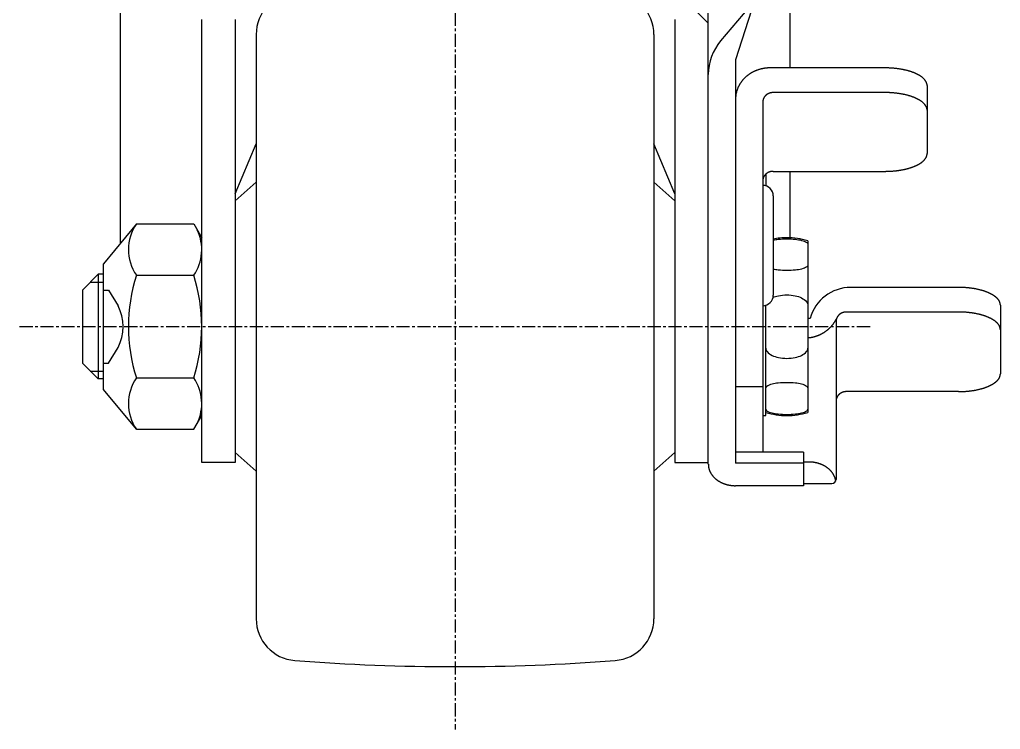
# Model space of a CAD drawing. Extents: x -2887 to -2607, y -818 to -346.
# Drawn here: x -2883.2 to -2789.5, y -639.9 to -572 of the extents above; entities that cross this region are included whole.
import ezdxf

# ---------------------------------------------------------------- set-up
doc = ezdxf.new("R2010")
doc.units = 0
doc.linetypes.add('CENTER', pattern=[2, 1.25, -0.25, 0.25, -0.25])
doc.layers.get('0').update_dxf_attribs({"linetype": 'CONTINUOUS'})
doc.layers.add('CENTER', color=1, linetype='CENTER')

msp = doc.modelspace()

# ---------------------------------------------------------------- linework, layer by layer
at = {"color": 7, "linetype": 'CONTINUOUS'}
for p, q in [((-2873.574, -559.505), (-2873.574, -593.433)), ((-2809.574, -559.505), (-2809.574, -576.634)), ((-2817.374, -572.362), (-2821.271, -568.465)), ((-2817.374, -614.523), (-2817.374, -569.452)), ((-2812.966, -570.211), (-2816.199, -574.05)), ((-2812.966, -570.211), (-2814.774, -575.852)), ((-2865.774, -614.365), (-2865.774, -572.016)), ((-2862.574, -572.016), (-2862.574, -614.365)), ((-2820.574, -572.016), (-2820.574, -614.365)), ((-2860.574, -573.44), (-2860.574, -629.29)), ((-2822.574, -573.44), (-2822.574, -629.29)), ((-2814.774, -575.852), (-2814.774, -614.41)), ((-2800.474, -576.634), (-2811.474, -576.634)), ((-2800.474, -578.991), (-2811.174, -578.991)), ((-2796.474, -578.325), (-2796.474, -584.829)), ((-2812.174, -579.897), (-2812.174, -613.365)), ((-2862.574, -588.673), (-2860.574, -583.885)), ((-2820.574, -588.673), (-2822.574, -583.885)), ((-2811.174, -586.52), (-2800.474, -586.52)), ((-2809.574, -586.52), (-2809.574, -592.871)), ((-2811.874, -586.78), (-2811.874, -587.911)), ((-2862.574, -589.332), (-2860.574, -587.554)), ((-2820.574, -589.332), (-2822.574, -587.554)), ((-2811.174, -588.865), (-2811.174, -598.365)), ((-2872.015, -591.55), (-2875.174, -595.365)), ((-2872.015, -591.55), (-2866.533, -591.55)), ((-2866.533, -591.55), (-2865.774, -592.865)), ((-2865.774, -609.865), (-2865.774, -592.865)), ((-2807.874, -593.165), (-2807.874, -609.565)), ((-2875.174, -607.365), (-2875.174, -595.365)), ((-2875.674, -596.365), (-2877.174, -597.865)), ((-2875.174, -596.365), (-2875.674, -596.365)), ((-2875.674, -596.365), (-2875.674, -606.365)), ((-2872.015, -596.457), (-2866.533, -596.457)), ((-2793.474, -597.613), (-2803.774, -597.613)), ((-2877.174, -597.865), (-2877.174, -604.865)), ((-2875.174, -597.865), (-2874.674, -597.865)), ((-2874.674, -597.865), (-2873.774, -599.365)), ((-2811.874, -607.365), (-2811.874, -599.319)), ((-2789.474, -599.303), (-2789.474, -605.886)), ((-2807.641, -600.59), (-2807.874, -600.59)), ((-2793.474, -599.969), (-2804.174, -599.969)), ((-2805.174, -600.875), (-2805.174, -615.965)), ((-2874.674, -604.865), (-2873.774, -603.365)), ((-2875.674, -606.365), (-2877.174, -604.865)), ((-2875.174, -604.865), (-2874.674, -604.865)), ((-2875.174, -606.365), (-2875.674, -606.365)), ((-2872.015, -606.272), (-2866.533, -606.272)), ((-2814.774, -607.075), (-2812.174, -607.075)), ((-2872.015, -611.18), (-2875.174, -607.365)), ((-2811.874, -609.865), (-2811.874, -607.365)), ((-2793.474, -607.576), (-2804.174, -607.576)), ((-2866.533, -611.18), (-2865.774, -609.865)), ((-2812.174, -609.865), (-2811.874, -609.865)), ((-2872.015, -611.18), (-2866.533, -611.18)), ((-2862.574, -613.398), (-2860.574, -615.176)), ((-2820.574, -613.398), (-2822.574, -615.176)), ((-2811.274, -613.365), (-2814.774, -613.365)), ((-2808.274, -613.365), (-2814.774, -613.365)), ((-2808.274, -613.365), (-2808.274, -616.57)), ((-2862.574, -614.365), (-2865.774, -614.365)), ((-2820.574, -614.365), (-2817.374, -614.365)), ((-2808.274, -614.41), (-2814.774, -614.41)), ((-2807.774, -614.306), (-2808.274, -614.306)), ((-2808.274, -616.57), (-2814.774, -616.57)), ((-2808.274, -616.365), (-2805.574, -616.365))]:
    msp.add_line(p, q, dxfattribs=at)
at = {"color": 3, "linetype": 'CONTINUOUS'}
for p, q in [((-2876.424, -597.115), (-2875.174, -597.115)), ((-2876.424, -605.615), (-2875.174, -605.615))]:
    msp.add_line(p, q, dxfattribs=at)
at = {"color": 7, "linetype": 'CONTINUOUS'}
for points in [[(-2811.174, -593.089, -0.028148), (-2810.698, -593.013, -0.025435), (-2809.874, -592.972, -0.025435), (-2809.051, -593.013, -0.034987), (-2808.46, -593.116, -0.0739), (-2807.955, -593.323, -0.264449), (-2807.874, -593.464)], [(-2807.874, -595.513, -0.264449), (-2807.955, -595.654, -0.0739), (-2808.46, -595.861, -0.034987), (-2809.051, -595.964, -0.025435), (-2809.874, -596.006, -0.025435), (-2810.698, -595.964, -0.028148), (-2811.174, -595.888, -0.028148)], [(-2811.197, -598.577, -0.054071), (-2810.684, -598.412, -0.050387), (-2809.874, -598.331, -0.050387), (-2809.065, -598.412, -0.064221), (-2808.46, -598.619, -0.103862), (-2807.996, -598.984, -0.176531), (-2807.874, -599.316)], [(-2811.874, -603.413, 0.176531), (-2811.753, -603.746, 0.103862), (-2811.288, -604.11, 0.064221), (-2810.684, -604.317, 0.050387), (-2809.874, -604.399, 0.050387), (-2809.065, -604.317, 0.064221), (-2808.46, -604.11, 0.103862), (-2807.996, -603.746, 0.176531), (-2807.874, -603.413, 0.176531)], [(-2807.874, -607.217, 0.264449), (-2807.955, -607.076, 0.0739), (-2808.46, -606.868, 0.034987), (-2809.051, -606.766, 0.025435), (-2809.874, -606.724, 0.025435), (-2810.698, -606.766, 0.034987), (-2811.288, -606.868, 0.0739), (-2811.794, -607.076, 0.264449), (-2811.874, -607.217, 0.264449)], [(-2811.874, -609.265, 0.264449), (-2811.794, -609.407, 0.0739), (-2811.288, -609.614, 0.034987), (-2810.698, -609.716, 0.025435), (-2809.874, -609.758, 0.025435), (-2809.051, -609.716, 0.034987), (-2808.46, -609.614, 0.0739), (-2807.955, -609.407, 0.264449), (-2807.874, -609.265, 0.264449)]]:
    msp.add_lwpolyline(points, format="xyb", dxfattribs=at)
for points in [[(-2811.47, -576.634, 0), (-2811.51, -576.635, 0), (-2811.56, -576.635, 0), (-2811.6, -576.636, 0), (-2811.64, -576.638, 0), (-2811.68, -576.64, 0), (-2811.72, -576.642, 0), (-2811.76, -576.645, 0), (-2811.8, -576.649, 0), (-2811.84, -576.653, 0), (-2811.88, -576.657, 0), (-2811.92, -576.662, 0), (-2811.96, -576.667, 0), (-2812, -576.672, 0), (-2812.04, -576.678, 0), (-2812.08, -576.685, 0), (-2812.12, -576.692, 0), (-2812.16, -576.699, 0), (-2812.2, -576.707, 0), (-2812.24, -576.715, 0), (-2812.28, -576.724, 0), (-2812.32, -576.733, 0), (-2812.35, -576.743, 0), (-2812.39, -576.753, 0), (-2812.43, -576.763, 0), (-2812.47, -576.774, 0), (-2812.51, -576.785, 0), (-2812.55, -576.797, 0), (-2812.59, -576.809, 0), (-2812.62, -576.822, 0), (-2812.66, -576.835, 0), (-2812.7, -576.848, 0), (-2812.74, -576.862, 0), (-2812.77, -576.876, 0), (-2812.81, -576.891, 0), (-2812.85, -576.906, 0), (-2812.89, -576.922, 0), (-2812.92, -576.937, 0), (-2812.96, -576.954, 0), (-2812.99, -576.97, 0), (-2813.03, -576.988, 0), (-2813.07, -577.005, 0), (-2813.1, -577.023, 0), (-2813.14, -577.041, 0), (-2813.17, -577.06, 0), (-2813.21, -577.079, 0), (-2813.24, -577.098, 0), (-2813.27, -577.118, 0), (-2813.31, -577.138, 0), (-2813.34, -577.159, 0), (-2813.37, -577.18, 0), (-2813.41, -577.201, 0), (-2813.44, -577.223, 0), (-2813.47, -577.245, 0), (-2813.5, -577.267, 0), (-2813.54, -577.29, 0), (-2813.57, -577.313, 0), (-2813.6, -577.337, 0), (-2813.63, -577.361, 0), (-2813.66, -577.385, 0), (-2813.69, -577.409, 0), (-2813.72, -577.434, 0), (-2813.75, -577.459, 0), (-2813.78, -577.485, 0), (-2813.81, -577.51, 0), (-2813.84, -577.536, 0), (-2813.86, -577.563, 0), (-2813.89, -577.59, 0), (-2813.92, -577.617, 0), (-2813.95, -577.644, 0), (-2813.97, -577.672, 0), (-2814, -577.7, 0), (-2814.03, -577.728, 0), (-2814.05, -577.756, 0), (-2814.08, -577.785, 0), (-2814.1, -577.814, 0), (-2814.12, -577.844, 0), (-2814.15, -577.873, 0), (-2814.17, -577.903, 0), (-2814.2, -577.933, 0), (-2814.22, -577.964, 0), (-2814.24, -577.994, 0), (-2814.26, -578.025, 0), (-2814.28, -578.056, 0), (-2814.3, -578.088, 0), (-2814.33, -578.119, 0), (-2814.35, -578.151, 0), (-2814.37, -578.183, 0), (-2814.38, -578.215, 0), (-2814.4, -578.248, 0), (-2814.42, -578.28, 0), (-2814.44, -578.313, 0), (-2814.46, -578.346, 0), (-2814.47, -578.38, 0), (-2814.49, -578.413, 0), (-2814.51, -578.447, 0), (-2814.52, -578.481, 0), (-2814.54, -578.515, 0), (-2814.55, -578.549, 0), (-2814.57, -578.583, 0), (-2814.58, -578.618, 0), (-2814.59, -578.652, 0), (-2814.61, -578.687, 0), (-2814.62, -578.722, 0), (-2814.63, -578.757, 0), (-2814.64, -578.792, 0), (-2814.65, -578.828, 0), (-2814.67, -578.863, 0), (-2814.68, -578.898, 0), (-2814.68, -578.934, 0), (-2814.69, -578.97, 0), (-2814.7, -579.006, 0), (-2814.71, -579.042, 0), (-2814.72, -579.078, 0), (-2814.73, -579.114, 0), (-2814.73, -579.15, 0), (-2814.74, -579.186, 0), (-2814.74, -579.223, 0), (-2814.75, -579.259, 0), (-2814.75, -579.296, 0), (-2814.76, -579.332, 0), (-2814.76, -579.369, 0), (-2814.77, -579.405, 0), (-2814.77, -579.442, 0), (-2814.77, -579.478, 0), (-2814.77, -579.515, 0), (-2814.77, -579.552, 0), (-2814.77, -579.589, 0), (-2814.77, -579.625, 0)], [(-2796.47, -578.325, 0), (-2796.47, -578.304, 0), (-2796.48, -578.283, 0), (-2796.48, -578.263, 0), (-2796.48, -578.242, 0), (-2796.48, -578.221, 0), (-2796.49, -578.201, 0), (-2796.49, -578.18, 0), (-2796.49, -578.159, 0), (-2796.5, -578.139, 0), (-2796.5, -578.118, 0), (-2796.51, -578.097, 0), (-2796.52, -578.077, 0), (-2796.53, -578.056, 0), (-2796.53, -578.036, 0), (-2796.54, -578.015, 0), (-2796.55, -577.995, 0), (-2796.56, -577.975, 0), (-2796.57, -577.954, 0), (-2796.58, -577.934, 0), (-2796.59, -577.914, 0), (-2796.61, -577.894, 0), (-2796.62, -577.874, 0), (-2796.63, -577.854, 0), (-2796.65, -577.834, 0), (-2796.66, -577.814, 0), (-2796.68, -577.795, 0), (-2796.69, -577.775, 0), (-2796.71, -577.755, 0), (-2796.72, -577.736, 0), (-2796.74, -577.716, 0), (-2796.76, -577.697, 0), (-2796.78, -577.678, 0), (-2796.8, -577.659, 0), (-2796.82, -577.64, 0), (-2796.84, -577.621, 0), (-2796.86, -577.602, 0), (-2796.88, -577.583, 0), (-2796.9, -577.565, 0), (-2796.92, -577.546, 0), (-2796.95, -577.528, 0), (-2796.97, -577.51, 0), (-2796.99, -577.492, 0), (-2797.02, -577.474, 0), (-2797.04, -577.456, 0), (-2797.07, -577.438, 0), (-2797.09, -577.42, 0), (-2797.12, -577.403, 0), (-2797.15, -577.386, 0), (-2797.18, -577.369, 0), (-2797.2, -577.351, 0), (-2797.23, -577.335, 0), (-2797.26, -577.318, 0), (-2797.29, -577.301, 0), (-2797.32, -577.285, 0), (-2797.35, -577.269, 0), (-2797.38, -577.252, 0), (-2797.41, -577.236, 0), (-2797.45, -577.221, 0), (-2797.48, -577.205, 0), (-2797.51, -577.19, 0), (-2797.54, -577.174, 0), (-2797.58, -577.159, 0), (-2797.61, -577.144, 0), (-2797.65, -577.13, 0), (-2797.68, -577.115, 0), (-2797.72, -577.101, 0), (-2797.75, -577.086, 0), (-2797.79, -577.072, 0), (-2797.82, -577.058, 0), (-2797.86, -577.045, 0), (-2797.9, -577.031, 0), (-2797.94, -577.018, 0), (-2797.97, -577.005, 0), (-2798.01, -576.992, 0), (-2798.05, -576.98, 0), (-2798.09, -576.967, 0), (-2798.13, -576.955, 0), (-2798.17, -576.943, 0), (-2798.21, -576.931, 0), (-2798.25, -576.919, 0), (-2798.29, -576.908, 0), (-2798.33, -576.897, 0), (-2798.38, -576.886, 0), (-2798.42, -576.875, 0), (-2798.46, -576.864, 0), (-2798.5, -576.854, 0), (-2798.55, -576.844, 0), (-2798.59, -576.834, 0), (-2798.63, -576.824, 0), (-2798.68, -576.815, 0), (-2798.72, -576.806, 0), (-2798.76, -576.797, 0), (-2798.81, -576.788, 0), (-2798.85, -576.779, 0), (-2798.9, -576.771, 0), (-2798.94, -576.763, 0), (-2798.99, -576.755, 0), (-2799.03, -576.748, 0), (-2799.08, -576.74, 0), (-2799.13, -576.733, 0), (-2799.17, -576.726, 0), (-2799.22, -576.72, 0), (-2799.27, -576.713, 0), (-2799.31, -576.707, 0), (-2799.36, -576.701, 0), (-2799.41, -576.696, 0), (-2799.45, -576.69, 0), (-2799.5, -576.685, 0), (-2799.55, -576.68, 0), (-2799.6, -576.675, 0), (-2799.65, -576.671, 0), (-2799.69, -576.667, 0), (-2799.74, -576.663, 0), (-2799.79, -576.659, 0), (-2799.84, -576.656, 0), (-2799.89, -576.653, 0), (-2799.94, -576.65, 0), (-2799.98, -576.647, 0), (-2800.03, -576.645, 0), (-2800.08, -576.643, 0), (-2800.13, -576.641, 0), (-2800.18, -576.639, 0), (-2800.23, -576.638, 0), (-2800.28, -576.636, 0), (-2800.33, -576.636, 0), (-2800.38, -576.635, 0), (-2800.43, -576.635, 0), (-2800.47, -576.634, 0)], [(-2811.17, -578.991, 0), (-2811.19, -578.991, 0), (-2811.2, -578.991, 0), (-2811.21, -578.991, 0), (-2811.22, -578.992, 0), (-2811.24, -578.992, 0), (-2811.25, -578.993, 0), (-2811.26, -578.994, 0), (-2811.27, -578.995, 0), (-2811.28, -578.996, 0), (-2811.3, -578.998, 0), (-2811.31, -578.999, 0), (-2811.32, -579.001, 0), (-2811.33, -579.002, 0), (-2811.35, -579.004, 0), (-2811.36, -579.006, 0), (-2811.37, -579.008, 0), (-2811.38, -579.01, 0), (-2811.39, -579.013, 0), (-2811.41, -579.015, 0), (-2811.42, -579.018, 0), (-2811.43, -579.021, 0), (-2811.44, -579.024, 0), (-2811.45, -579.027, 0), (-2811.46, -579.03, 0), (-2811.48, -579.033, 0), (-2811.49, -579.037, 0), (-2811.5, -579.04, 0), (-2811.51, -579.044, 0), (-2811.52, -579.048, 0), (-2811.53, -579.052, 0), (-2811.55, -579.056, 0), (-2811.56, -579.06, 0), (-2811.57, -579.064, 0), (-2811.58, -579.069, 0), (-2811.59, -579.073, 0), (-2811.6, -579.078, 0), (-2811.61, -579.083, 0), (-2811.62, -579.088, 0), (-2811.63, -579.093, 0), (-2811.65, -579.098, 0), (-2811.66, -579.103, 0), (-2811.67, -579.109, 0), (-2811.68, -579.114, 0), (-2811.69, -579.12, 0), (-2811.7, -579.126, 0), (-2811.71, -579.131, 0), (-2811.72, -579.137, 0), (-2811.73, -579.144, 0), (-2811.74, -579.15, 0), (-2811.75, -579.156, 0), (-2811.76, -579.163, 0), (-2811.77, -579.169, 0), (-2811.78, -579.176, 0), (-2811.79, -579.183, 0), (-2811.8, -579.19, 0), (-2811.81, -579.197, 0), (-2811.82, -579.204, 0), (-2811.83, -579.211, 0), (-2811.84, -579.218, 0), (-2811.85, -579.226, 0), (-2811.85, -579.233, 0), (-2811.86, -579.241, 0), (-2811.87, -579.248, 0), (-2811.88, -579.256, 0), (-2811.89, -579.264, 0), (-2811.9, -579.272, 0), (-2811.91, -579.28, 0), (-2811.92, -579.288, 0), (-2811.92, -579.297, 0), (-2811.93, -579.305, 0), (-2811.94, -579.314, 0), (-2811.95, -579.322, 0), (-2811.95, -579.331, 0), (-2811.96, -579.34, 0), (-2811.97, -579.348, 0), (-2811.98, -579.357, 0), (-2811.98, -579.366, 0), (-2811.99, -579.375, 0), (-2812, -579.384, 0), (-2812.01, -579.394, 0), (-2812.01, -579.403, 0), (-2812.02, -579.412, 0), (-2812.03, -579.422, 0), (-2812.03, -579.431, 0), (-2812.04, -579.441, 0), (-2812.04, -579.45, 0), (-2812.05, -579.46, 0), (-2812.06, -579.47, 0), (-2812.06, -579.48, 0), (-2812.07, -579.49, 0), (-2812.07, -579.5, 0), (-2812.08, -579.51, 0), (-2812.08, -579.52, 0), (-2812.09, -579.53, 0), (-2812.09, -579.54, 0), (-2812.1, -579.55, 0), (-2812.1, -579.561, 0), (-2812.11, -579.571, 0), (-2812.11, -579.581, 0), (-2812.12, -579.592, 0), (-2812.12, -579.602, 0), (-2812.12, -579.613, 0), (-2812.13, -579.623, 0), (-2812.13, -579.634, 0), (-2812.13, -579.645, 0), (-2812.14, -579.655, 0), (-2812.14, -579.666, 0), (-2812.14, -579.677, 0), (-2812.15, -579.688, 0), (-2812.15, -579.699, 0), (-2812.15, -579.709, 0), (-2812.16, -579.72, 0), (-2812.16, -579.731, 0), (-2812.16, -579.742, 0), (-2812.16, -579.753, 0), (-2812.16, -579.764, 0), (-2812.17, -579.775, 0), (-2812.17, -579.786, 0), (-2812.17, -579.797, 0), (-2812.17, -579.808, 0), (-2812.17, -579.819, 0), (-2812.17, -579.83, 0), (-2812.17, -579.842, 0), (-2812.17, -579.853, 0), (-2812.17, -579.864, 0), (-2812.17, -579.875, 0), (-2812.17, -579.886, 0), (-2812.17, -579.897, 0)], [(-2796.47, -580.681, 0), (-2796.47, -580.661, 0), (-2796.48, -580.64, 0), (-2796.48, -580.619, 0), (-2796.48, -580.598, 0), (-2796.48, -580.578, 0), (-2796.49, -580.557, 0), (-2796.49, -580.536, 0), (-2796.49, -580.516, 0), (-2796.5, -580.495, 0), (-2796.5, -580.474, 0), (-2796.51, -580.454, 0), (-2796.52, -580.433, 0), (-2796.53, -580.413, 0), (-2796.53, -580.392, 0), (-2796.54, -580.372, 0), (-2796.55, -580.351, 0), (-2796.56, -580.331, 0), (-2796.57, -580.311, 0), (-2796.58, -580.291, 0), (-2796.59, -580.271, 0), (-2796.61, -580.25, 0), (-2796.62, -580.23, 0), (-2796.63, -580.21, 0), (-2796.65, -580.191, 0), (-2796.66, -580.171, 0), (-2796.68, -580.151, 0), (-2796.69, -580.131, 0), (-2796.71, -580.112, 0), (-2796.72, -580.092, 0), (-2796.74, -580.073, 0), (-2796.76, -580.054, 0), (-2796.78, -580.034, 0), (-2796.8, -580.015, 0), (-2796.82, -579.996, 0), (-2796.84, -579.977, 0), (-2796.86, -579.958, 0), (-2796.88, -579.94, 0), (-2796.9, -579.921, 0), (-2796.92, -579.903, 0), (-2796.95, -579.884, 0), (-2796.97, -579.866, 0), (-2796.99, -579.848, 0), (-2797.02, -579.83, 0), (-2797.04, -579.812, 0), (-2797.07, -579.794, 0), (-2797.09, -579.777, 0), (-2797.12, -579.759, 0), (-2797.15, -579.742, 0), (-2797.18, -579.725, 0), (-2797.2, -579.708, 0), (-2797.23, -579.691, 0), (-2797.26, -579.674, 0), (-2797.29, -579.658, 0), (-2797.32, -579.641, 0), (-2797.35, -579.625, 0), (-2797.38, -579.609, 0), (-2797.41, -579.593, 0), (-2797.45, -579.577, 0), (-2797.48, -579.561, 0), (-2797.51, -579.546, 0), (-2797.54, -579.531, 0), (-2797.58, -579.516, 0), (-2797.61, -579.501, 0), (-2797.65, -579.486, 0), (-2797.68, -579.471, 0), (-2797.72, -579.457, 0), (-2797.75, -579.443, 0), (-2797.79, -579.429, 0), (-2797.82, -579.415, 0), (-2797.86, -579.401, 0), (-2797.9, -579.388, 0), (-2797.94, -579.375, 0), (-2797.97, -579.361, 0), (-2798.01, -579.349, 0), (-2798.05, -579.336, 0), (-2798.09, -579.323, 0), (-2798.13, -579.311, 0), (-2798.17, -579.299, 0), (-2798.21, -579.287, 0), (-2798.25, -579.276, 0), (-2798.29, -579.264, 0), (-2798.33, -579.253, 0), (-2798.38, -579.242, 0), (-2798.42, -579.231, 0), (-2798.46, -579.221, 0), (-2798.5, -579.21, 0), (-2798.55, -579.2, 0), (-2798.59, -579.19, 0), (-2798.63, -579.181, 0), (-2798.68, -579.171, 0), (-2798.72, -579.162, 0), (-2798.76, -579.153, 0), (-2798.81, -579.144, 0), (-2798.85, -579.136, 0), (-2798.9, -579.128, 0), (-2798.94, -579.119, 0), (-2798.99, -579.112, 0), (-2799.03, -579.104, 0), (-2799.08, -579.097, 0), (-2799.13, -579.09, 0), (-2799.17, -579.083, 0), (-2799.22, -579.076, 0), (-2799.27, -579.07, 0), (-2799.31, -579.064, 0), (-2799.36, -579.058, 0), (-2799.41, -579.052, 0), (-2799.45, -579.047, 0), (-2799.5, -579.041, 0), (-2799.55, -579.037, 0), (-2799.6, -579.032, 0), (-2799.65, -579.027, 0), (-2799.69, -579.023, 0), (-2799.74, -579.019, 0), (-2799.79, -579.016, 0), (-2799.84, -579.012, 0), (-2799.89, -579.009, 0), (-2799.94, -579.006, 0), (-2799.98, -579.004, 0), (-2800.03, -579.001, 0), (-2800.08, -578.999, 0), (-2800.13, -578.997, 0), (-2800.18, -578.995, 0), (-2800.23, -578.994, 0), (-2800.28, -578.993, 0), (-2800.33, -578.992, 0), (-2800.38, -578.991, 0), (-2800.43, -578.991, 0), (-2800.47, -578.991, 0)], [(-2800.47, -586.52, 0), (-2800.43, -586.52, 0), (-2800.38, -586.519, 0), (-2800.33, -586.518, 0), (-2800.28, -586.518, 0), (-2800.23, -586.516, 0), (-2800.18, -586.515, 0), (-2800.13, -586.513, 0), (-2800.08, -586.511, 0), (-2800.03, -586.509, 0), (-2799.98, -586.507, 0), (-2799.94, -586.504, 0), (-2799.89, -586.501, 0), (-2799.84, -586.498, 0), (-2799.79, -586.495, 0), (-2799.74, -586.491, 0), (-2799.69, -586.487, 0), (-2799.65, -586.483, 0), (-2799.6, -586.479, 0), (-2799.55, -586.474, 0), (-2799.5, -586.469, 0), (-2799.45, -586.464, 0), (-2799.41, -586.458, 0), (-2799.36, -586.453, 0), (-2799.31, -586.447, 0), (-2799.27, -586.441, 0), (-2799.22, -586.434, 0), (-2799.17, -586.428, 0), (-2799.13, -586.421, 0), (-2799.08, -586.414, 0), (-2799.03, -586.406, 0), (-2798.99, -586.399, 0), (-2798.94, -586.391, 0), (-2798.9, -586.383, 0), (-2798.85, -586.375, 0), (-2798.81, -586.366, 0), (-2798.76, -586.357, 0), (-2798.72, -586.348, 0), (-2798.68, -586.339, 0), (-2798.63, -586.33, 0), (-2798.59, -586.32, 0), (-2798.55, -586.31, 0), (-2798.5, -586.3, 0), (-2798.46, -586.29, 0), (-2798.42, -586.279, 0), (-2798.38, -586.268, 0), (-2798.33, -586.257, 0), (-2798.29, -586.246, 0), (-2798.25, -586.235, 0), (-2798.21, -586.223, 0), (-2798.17, -586.211, 0), (-2798.13, -586.199, 0), (-2798.09, -586.187, 0), (-2798.05, -586.175, 0), (-2798.01, -586.162, 0), (-2797.97, -586.149, 0), (-2797.94, -586.136, 0), (-2797.9, -586.123, 0), (-2797.86, -586.109, 0), (-2797.82, -586.096, 0), (-2797.79, -586.082, 0), (-2797.75, -586.068, 0), (-2797.72, -586.053, 0), (-2797.68, -586.039, 0), (-2797.65, -586.025, 0), (-2797.61, -586.01, 0), (-2797.58, -585.995, 0), (-2797.54, -585.98, 0), (-2797.51, -585.964, 0), (-2797.48, -585.949, 0), (-2797.45, -585.933, 0), (-2797.41, -585.918, 0), (-2797.38, -585.902, 0), (-2797.35, -585.885, 0), (-2797.32, -585.869, 0), (-2797.29, -585.853, 0), (-2797.26, -585.836, 0), (-2797.23, -585.819, 0), (-2797.2, -585.803, 0), (-2797.18, -585.786, 0), (-2797.15, -585.768, 0), (-2797.12, -585.751, 0), (-2797.09, -585.734, 0), (-2797.07, -585.716, 0), (-2797.04, -585.698, 0), (-2797.02, -585.68, 0), (-2796.99, -585.662, 0), (-2796.97, -585.644, 0), (-2796.95, -585.626, 0), (-2796.92, -585.608, 0), (-2796.9, -585.589, 0), (-2796.88, -585.571, 0), (-2796.86, -585.552, 0), (-2796.84, -585.533, 0), (-2796.82, -585.514, 0), (-2796.8, -585.495, 0), (-2796.78, -585.476, 0), (-2796.76, -585.457, 0), (-2796.74, -585.438, 0), (-2796.72, -585.418, 0), (-2796.71, -585.399, 0), (-2796.69, -585.379, 0), (-2796.68, -585.359, 0), (-2796.66, -585.34, 0), (-2796.65, -585.32, 0), (-2796.63, -585.3, 0), (-2796.62, -585.28, 0), (-2796.61, -585.26, 0), (-2796.59, -585.24, 0), (-2796.58, -585.22, 0), (-2796.57, -585.2, 0), (-2796.56, -585.179, 0), (-2796.55, -585.159, 0), (-2796.54, -585.139, 0), (-2796.53, -585.118, 0), (-2796.53, -585.098, 0), (-2796.52, -585.077, 0), (-2796.51, -585.057, 0), (-2796.5, -585.036, 0), (-2796.5, -585.015, 0), (-2796.49, -584.995, 0), (-2796.49, -584.974, 0), (-2796.49, -584.954, 0), (-2796.48, -584.933, 0), (-2796.48, -584.912, 0), (-2796.48, -584.891, 0), (-2796.48, -584.871, 0), (-2796.47, -584.85, 0), (-2796.47, -584.829, 0)], [(-2811.17, -586.52, 0), (-2811.19, -586.52, 0), (-2811.2, -586.52, 0), (-2811.21, -586.52, 0), (-2811.22, -586.521, 0), (-2811.24, -586.521, 0), (-2811.25, -586.522, 0), (-2811.26, -586.523, 0), (-2811.27, -586.524, 0), (-2811.28, -586.525, 0), (-2811.3, -586.526, 0), (-2811.31, -586.528, 0), (-2811.32, -586.53, 0), (-2811.33, -586.531, 0), (-2811.35, -586.533, 0), (-2811.36, -586.535, 0), (-2811.37, -586.537, 0), (-2811.38, -586.539, 0), (-2811.39, -586.542, 0), (-2811.41, -586.544, 0), (-2811.42, -586.547, 0), (-2811.43, -586.55, 0), (-2811.44, -586.553, 0), (-2811.45, -586.556, 0), (-2811.46, -586.559, 0), (-2811.48, -586.562, 0), (-2811.49, -586.566, 0), (-2811.5, -586.569, 0), (-2811.51, -586.573, 0), (-2811.52, -586.577, 0), (-2811.53, -586.581, 0), (-2811.55, -586.585, 0), (-2811.56, -586.589, 0), (-2811.57, -586.593, 0), (-2811.58, -586.598, 0), (-2811.59, -586.602, 0), (-2811.6, -586.607, 0), (-2811.61, -586.612, 0), (-2811.62, -586.617, 0), (-2811.63, -586.622, 0), (-2811.65, -586.627, 0), (-2811.66, -586.633, 0), (-2811.67, -586.638, 0), (-2811.68, -586.644, 0), (-2811.69, -586.649, 0), (-2811.7, -586.655, 0), (-2811.71, -586.661, 0), (-2811.72, -586.667, 0), (-2811.73, -586.673, 0), (-2811.74, -586.68, 0), (-2811.75, -586.686, 0), (-2811.76, -586.693, 0), (-2811.77, -586.699, 0), (-2811.78, -586.706, 0), (-2811.79, -586.713, 0), (-2811.8, -586.72, 0), (-2811.81, -586.727, 0), (-2811.82, -586.734, 0), (-2811.83, -586.741, 0), (-2811.84, -586.748, 0), (-2811.85, -586.756, 0), (-2811.85, -586.763, 0), (-2811.86, -586.771, 0), (-2811.87, -586.779, 0), (-2811.88, -586.787, 0), (-2811.89, -586.795, 0), (-2811.9, -586.803, 0), (-2811.91, -586.811, 0), (-2811.92, -586.819, 0), (-2811.92, -586.828, 0), (-2811.93, -586.836, 0), (-2811.94, -586.845, 0), (-2811.95, -586.853, 0), (-2811.95, -586.862, 0), (-2811.96, -586.871, 0), (-2811.97, -586.879, 0), (-2811.98, -586.888, 0), (-2811.98, -586.897, 0), (-2811.99, -586.907, 0), (-2812, -586.916, 0), (-2812.01, -586.925, 0), (-2812.01, -586.934, 0), (-2812.02, -586.944, 0), (-2812.03, -586.953, 0), (-2812.03, -586.963, 0), (-2812.04, -586.972, 0), (-2812.04, -586.982, 0), (-2812.05, -586.992, 0), (-2812.06, -587.002, 0), (-2812.06, -587.012, 0), (-2812.07, -587.022, 0), (-2812.07, -587.032, 0), (-2812.08, -587.042, 0), (-2812.08, -587.052, 0), (-2812.09, -587.062, 0), (-2812.09, -587.072, 0), (-2812.1, -587.083, 0), (-2812.1, -587.093, 0), (-2812.11, -587.104, 0), (-2812.11, -587.114, 0), (-2812.12, -587.124, 0), (-2812.12, -587.135, 0), (-2812.12, -587.146, 0), (-2812.13, -587.156, 0), (-2812.13, -587.167, 0), (-2812.13, -587.178, 0), (-2812.14, -587.189, 0), (-2812.14, -587.199, 0), (-2812.14, -587.21, 0), (-2812.15, -587.221, 0), (-2812.15, -587.232, 0), (-2812.15, -587.243, 0), (-2812.16, -587.254, 0), (-2812.16, -587.265, 0), (-2812.16, -587.276, 0), (-2812.16, -587.287, 0), (-2812.16, -587.298, 0), (-2812.17, -587.309, 0), (-2812.17, -587.32, 0), (-2812.17, -587.331, 0), (-2812.17, -587.342, 0), (-2812.17, -587.354, 0), (-2812.17, -587.365, 0), (-2812.17, -587.376, 0), (-2812.17, -587.387, 0), (-2812.17, -587.398, 0), (-2812.17, -587.409, 0), (-2812.17, -587.421, 0), (-2812.17, -587.432, 0)], [(-2789.47, -599.303, 0), (-2789.47, -599.282, 0), (-2789.48, -599.262, 0), (-2789.48, -599.241, 0), (-2789.48, -599.22, 0), (-2789.48, -599.199, 0), (-2789.49, -599.179, 0), (-2789.49, -599.158, 0), (-2789.49, -599.137, 0), (-2789.5, -599.117, 0), (-2789.5, -599.096, 0), (-2789.51, -599.076, 0), (-2789.52, -599.055, 0), (-2789.53, -599.035, 0), (-2789.53, -599.014, 0), (-2789.54, -598.994, 0), (-2789.55, -598.973, 0), (-2789.56, -598.953, 0), (-2789.57, -598.933, 0), (-2789.58, -598.912, 0), (-2789.59, -598.892, 0), (-2789.61, -598.872, 0), (-2789.62, -598.852, 0), (-2789.63, -598.832, 0), (-2789.65, -598.812, 0), (-2789.66, -598.793, 0), (-2789.68, -598.773, 0), (-2789.69, -598.753, 0), (-2789.71, -598.734, 0), (-2789.72, -598.714, 0), (-2789.74, -598.695, 0), (-2789.76, -598.675, 0), (-2789.78, -598.656, 0), (-2789.8, -598.637, 0), (-2789.82, -598.618, 0), (-2789.84, -598.599, 0), (-2789.86, -598.58, 0), (-2789.88, -598.562, 0), (-2789.9, -598.543, 0), (-2789.92, -598.525, 0), (-2789.95, -598.506, 0), (-2789.97, -598.488, 0), (-2789.99, -598.47, 0), (-2790.02, -598.452, 0), (-2790.04, -598.434, 0), (-2790.07, -598.416, 0), (-2790.09, -598.399, 0), (-2790.12, -598.381, 0), (-2790.15, -598.364, 0), (-2790.18, -598.347, 0), (-2790.2, -598.33, 0), (-2790.23, -598.313, 0), (-2790.26, -598.296, 0), (-2790.29, -598.279, 0), (-2790.32, -598.263, 0), (-2790.35, -598.247, 0), (-2790.38, -598.231, 0), (-2790.41, -598.215, 0), (-2790.45, -598.199, 0), (-2790.48, -598.183, 0), (-2790.51, -598.168, 0), (-2790.54, -598.153, 0), (-2790.58, -598.137, 0), (-2790.61, -598.123, 0), (-2790.65, -598.108, 0), (-2790.68, -598.093, 0), (-2790.72, -598.079, 0), (-2790.75, -598.065, 0), (-2790.79, -598.051, 0), (-2790.82, -598.037, 0), (-2790.86, -598.023, 0), (-2790.9, -598.01, 0), (-2790.94, -597.996, 0), (-2790.97, -597.983, 0), (-2791.01, -597.97, 0), (-2791.05, -597.958, 0), (-2791.09, -597.945, 0), (-2791.13, -597.933, 0), (-2791.17, -597.921, 0), (-2791.21, -597.909, 0), (-2791.25, -597.898, 0), (-2791.29, -597.886, 0), (-2791.33, -597.875, 0), (-2791.38, -597.864, 0), (-2791.42, -597.853, 0), (-2791.46, -597.843, 0), (-2791.5, -597.832, 0), (-2791.55, -597.822, 0), (-2791.59, -597.812, 0), (-2791.63, -597.803, 0), (-2791.68, -597.793, 0), (-2791.72, -597.784, 0), (-2791.76, -597.775, 0), (-2791.81, -597.766, 0), (-2791.85, -597.758, 0), (-2791.9, -597.749, 0), (-2791.94, -597.741, 0), (-2791.99, -597.733, 0), (-2792.03, -597.726, 0), (-2792.08, -597.719, 0), (-2792.13, -597.711, 0), (-2792.17, -597.705, 0), (-2792.22, -597.698, 0), (-2792.27, -597.692, 0), (-2792.31, -597.685, 0), (-2792.36, -597.68, 0), (-2792.41, -597.674, 0), (-2792.45, -597.668, 0), (-2792.5, -597.663, 0), (-2792.55, -597.658, 0), (-2792.6, -597.654, 0), (-2792.65, -597.649, 0), (-2792.69, -597.645, 0), (-2792.74, -597.641, 0), (-2792.79, -597.638, 0), (-2792.84, -597.634, 0), (-2792.89, -597.631, 0), (-2792.94, -597.628, 0), (-2792.98, -597.625, 0), (-2793.03, -597.623, 0), (-2793.08, -597.621, 0), (-2793.13, -597.619, 0), (-2793.18, -597.617, 0), (-2793.23, -597.616, 0), (-2793.28, -597.615, 0), (-2793.33, -597.614, 0), (-2793.38, -597.613, 0), (-2793.43, -597.613, 0), (-2793.47, -597.613, 0)], [(-2807.87, -602.425, 0), (-2807.85, -602.423, 0), (-2807.82, -602.421, 0), (-2807.8, -602.419, 0), (-2807.77, -602.417, 0), (-2807.74, -602.414, 0), (-2807.72, -602.411, 0), (-2807.69, -602.408, 0), (-2807.66, -602.405, 0), (-2807.64, -602.401, 0), (-2807.61, -602.398, 0), (-2807.59, -602.394, 0), (-2807.56, -602.389, 0), (-2807.53, -602.385, 0), (-2807.51, -602.38, 0), (-2807.48, -602.375, 0), (-2807.45, -602.37, 0), (-2807.43, -602.365, 0), (-2807.4, -602.36, 0), (-2807.38, -602.354, 0), (-2807.35, -602.348, 0), (-2807.32, -602.342, 0), (-2807.3, -602.335, 0), (-2807.27, -602.328, 0), (-2807.24, -602.322, 0), (-2807.22, -602.314, 0), (-2807.19, -602.307, 0), (-2807.17, -602.3, 0), (-2807.14, -602.292, 0), (-2807.11, -602.284, 0), (-2807.09, -602.276, 0), (-2807.06, -602.267, 0), (-2807.04, -602.259, 0), (-2807.01, -602.25, 0), (-2806.99, -602.241, 0), (-2806.96, -602.231, 0), (-2806.94, -602.222, 0), (-2806.91, -602.212, 0), (-2806.88, -602.202, 0), (-2806.86, -602.192, 0), (-2806.83, -602.182, 0), (-2806.81, -602.171, 0), (-2806.78, -602.161, 0), (-2806.76, -602.15, 0), (-2806.73, -602.139, 0), (-2806.71, -602.127, 0), (-2806.68, -602.116, 0), (-2806.66, -602.104, 0), (-2806.63, -602.092, 0), (-2806.61, -602.08, 0), (-2806.59, -602.067, 0), (-2806.56, -602.055, 0), (-2806.54, -602.042, 0), (-2806.51, -602.029, 0), (-2806.49, -602.016, 0), (-2806.47, -602.003, 0), (-2806.44, -601.989, 0), (-2806.42, -601.975, 0), (-2806.39, -601.961, 0), (-2806.37, -601.947, 0), (-2806.35, -601.933, 0), (-2806.32, -601.919, 0), (-2806.3, -601.904, 0), (-2806.28, -601.889, 0), (-2806.25, -601.874, 0), (-2806.23, -601.859, 0), (-2806.21, -601.844, 0), (-2806.19, -601.828, 0), (-2806.16, -601.812, 0), (-2806.14, -601.796, 0), (-2806.12, -601.78, 0), (-2806.1, -601.764, 0), (-2806.08, -601.748, 0), (-2806.05, -601.731, 0), (-2806.03, -601.714, 0), (-2806.01, -601.697, 0), (-2805.99, -601.68, 0), (-2805.97, -601.663, 0), (-2805.95, -601.646, 0), (-2805.93, -601.628, 0), (-2805.91, -601.61, 0), (-2805.89, -601.592, 0), (-2805.87, -601.574, 0), (-2805.85, -601.556, 0), (-2805.83, -601.538, 0), (-2805.81, -601.519, 0), (-2805.79, -601.501, 0), (-2805.77, -601.482, 0), (-2805.75, -601.463, 0), (-2805.73, -601.444, 0), (-2805.71, -601.425, 0), (-2805.69, -601.405, 0), (-2805.67, -601.386, 0), (-2805.65, -601.366, 0), (-2805.63, -601.347, 0), (-2805.62, -601.327, 0), (-2805.6, -601.307, 0), (-2805.58, -601.287, 0), (-2805.56, -601.266, 0), (-2805.55, -601.246, 0), (-2805.53, -601.225, 0), (-2805.51, -601.205, 0), (-2805.49, -601.184, 0), (-2805.48, -601.163, 0), (-2805.46, -601.142, 0), (-2805.45, -601.121, 0), (-2805.43, -601.1, 0), (-2805.41, -601.079, 0), (-2805.4, -601.057, 0), (-2805.38, -601.036, 0), (-2805.37, -601.014, 0), (-2805.35, -600.992, 0), (-2805.34, -600.97, 0), (-2805.32, -600.948, 0), (-2805.31, -600.926, 0), (-2805.29, -600.904, 0), (-2805.28, -600.882, 0), (-2805.27, -600.86, 0), (-2805.25, -600.837, 0), (-2805.24, -600.815, 0), (-2805.23, -600.792, 0), (-2805.21, -600.77, 0), (-2805.2, -600.747, 0), (-2805.19, -600.724, 0), (-2805.18, -600.701, 0), (-2805.16, -600.678, 0), (-2805.15, -600.655, 0), (-2805.14, -600.632, 0), (-2805.13, -600.609, 0)], [(-2804.17, -599.969, 0), (-2804.19, -599.969, 0), (-2804.2, -599.969, 0), (-2804.21, -599.97, 0), (-2804.22, -599.97, 0), (-2804.24, -599.971, 0), (-2804.25, -599.971, 0), (-2804.26, -599.972, 0), (-2804.27, -599.973, 0), (-2804.28, -599.975, 0), (-2804.3, -599.976, 0), (-2804.31, -599.977, 0), (-2804.32, -599.979, 0), (-2804.33, -599.981, 0), (-2804.35, -599.982, 0), (-2804.36, -599.984, 0), (-2804.37, -599.986, 0), (-2804.38, -599.989, 0), (-2804.39, -599.991, 0), (-2804.41, -599.994, 0), (-2804.42, -599.996, 0), (-2804.43, -599.999, 0), (-2804.44, -600.002, 0), (-2804.45, -600.005, 0), (-2804.46, -600.008, 0), (-2804.48, -600.011, 0), (-2804.49, -600.015, 0), (-2804.5, -600.018, 0), (-2804.51, -600.022, 0), (-2804.52, -600.026, 0), (-2804.53, -600.03, 0), (-2804.55, -600.034, 0), (-2804.56, -600.038, 0), (-2804.57, -600.042, 0), (-2804.58, -600.047, 0), (-2804.59, -600.051, 0), (-2804.6, -600.056, 0), (-2804.61, -600.061, 0), (-2804.62, -600.066, 0), (-2804.63, -600.071, 0), (-2804.65, -600.076, 0), (-2804.66, -600.081, 0), (-2804.67, -600.087, 0), (-2804.68, -600.092, 0), (-2804.69, -600.098, 0), (-2804.7, -600.104, 0), (-2804.71, -600.11, 0), (-2804.72, -600.116, 0), (-2804.73, -600.122, 0), (-2804.74, -600.128, 0), (-2804.75, -600.134, 0), (-2804.76, -600.141, 0), (-2804.77, -600.147, 0), (-2804.78, -600.154, 0), (-2804.79, -600.161, 0), (-2804.8, -600.168, 0), (-2804.81, -600.175, 0), (-2804.82, -600.182, 0), (-2804.83, -600.189, 0), (-2804.84, -600.196, 0), (-2804.85, -600.204, 0), (-2804.85, -600.211, 0), (-2804.86, -600.219, 0), (-2804.87, -600.227, 0), (-2804.88, -600.234, 0), (-2804.89, -600.242, 0), (-2804.9, -600.25, 0), (-2804.91, -600.258, 0), (-2804.92, -600.267, 0), (-2804.92, -600.275, 0), (-2804.93, -600.283, 0), (-2804.94, -600.292, 0), (-2804.95, -600.3, 0), (-2804.95, -600.309, 0), (-2804.96, -600.318, 0), (-2804.97, -600.327, 0), (-2804.98, -600.335, 0), (-2804.98, -600.344, 0), (-2804.99, -600.353, 0), (-2805, -600.363, 0), (-2805.01, -600.372, 0), (-2805.01, -600.381, 0), (-2805.02, -600.39, 0), (-2805.03, -600.4, 0), (-2805.03, -600.409, 0), (-2805.04, -600.419, 0), (-2805.04, -600.429, 0), (-2805.05, -600.438, 0), (-2805.06, -600.448, 0), (-2805.06, -600.458, 0), (-2805.07, -600.468, 0), (-2805.07, -600.478, 0), (-2805.08, -600.488, 0), (-2805.08, -600.498, 0), (-2805.09, -600.508, 0), (-2805.09, -600.518, 0), (-2805.1, -600.529, 0), (-2805.1, -600.539, 0), (-2805.11, -600.549, 0), (-2805.11, -600.56, 0), (-2805.12, -600.57, 0), (-2805.12, -600.58, 0), (-2805.12, -600.591, 0), (-2805.13, -600.602, 0), (-2805.13, -600.612, 0), (-2805.13, -600.623, 0), (-2805.14, -600.634, 0), (-2805.14, -600.644, 0), (-2805.14, -600.655, 0), (-2805.15, -600.666, 0), (-2805.15, -600.677, 0), (-2805.15, -600.688, 0), (-2805.16, -600.699, 0), (-2805.16, -600.709, 0), (-2805.16, -600.72, 0), (-2805.16, -600.731, 0), (-2805.16, -600.742, 0), (-2805.17, -600.753, 0), (-2805.17, -600.764, 0), (-2805.17, -600.775, 0), (-2805.17, -600.786, 0), (-2805.17, -600.798, 0), (-2805.17, -600.809, 0), (-2805.17, -600.82, 0), (-2805.17, -600.831, 0), (-2805.17, -600.842, 0), (-2805.17, -600.853, 0), (-2805.17, -600.864, 0), (-2805.17, -600.875, 0)], [(-2789.47, -601.659, 0), (-2789.47, -601.639, 0), (-2789.48, -601.618, 0), (-2789.48, -601.597, 0), (-2789.48, -601.577, 0), (-2789.48, -601.556, 0), (-2789.49, -601.535, 0), (-2789.49, -601.514, 0), (-2789.49, -601.494, 0), (-2789.5, -601.473, 0), (-2789.5, -601.453, 0), (-2789.51, -601.432, 0), (-2789.52, -601.411, 0), (-2789.53, -601.391, 0), (-2789.53, -601.37, 0), (-2789.54, -601.35, 0), (-2789.55, -601.33, 0), (-2789.56, -601.309, 0), (-2789.57, -601.289, 0), (-2789.58, -601.269, 0), (-2789.59, -601.249, 0), (-2789.61, -601.229, 0), (-2789.62, -601.209, 0), (-2789.63, -601.189, 0), (-2789.65, -601.169, 0), (-2789.66, -601.149, 0), (-2789.68, -601.129, 0), (-2789.69, -601.11, 0), (-2789.71, -601.09, 0), (-2789.72, -601.071, 0), (-2789.74, -601.051, 0), (-2789.76, -601.032, 0), (-2789.78, -601.013, 0), (-2789.8, -600.993, 0), (-2789.82, -600.974, 0), (-2789.84, -600.956, 0), (-2789.86, -600.937, 0), (-2789.88, -600.918, 0), (-2789.9, -600.899, 0), (-2789.92, -600.881, 0), (-2789.95, -600.863, 0), (-2789.97, -600.844, 0), (-2789.99, -600.826, 0), (-2790.02, -600.808, 0), (-2790.04, -600.79, 0), (-2790.07, -600.773, 0), (-2790.09, -600.755, 0), (-2790.12, -600.738, 0), (-2790.15, -600.72, 0), (-2790.18, -600.703, 0), (-2790.2, -600.686, 0), (-2790.23, -600.669, 0), (-2790.26, -600.652, 0), (-2790.29, -600.636, 0), (-2790.32, -600.619, 0), (-2790.35, -600.603, 0), (-2790.38, -600.587, 0), (-2790.41, -600.571, 0), (-2790.45, -600.555, 0), (-2790.48, -600.54, 0), (-2790.51, -600.524, 0), (-2790.54, -600.509, 0), (-2790.58, -600.494, 0), (-2790.61, -600.479, 0), (-2790.65, -600.464, 0), (-2790.68, -600.45, 0), (-2790.72, -600.435, 0), (-2790.75, -600.421, 0), (-2790.79, -600.407, 0), (-2790.82, -600.393, 0), (-2790.86, -600.379, 0), (-2790.9, -600.366, 0), (-2790.94, -600.353, 0), (-2790.97, -600.34, 0), (-2791.01, -600.327, 0), (-2791.05, -600.314, 0), (-2791.09, -600.302, 0), (-2791.13, -600.289, 0), (-2791.17, -600.277, 0), (-2791.21, -600.266, 0), (-2791.25, -600.254, 0), (-2791.29, -600.242, 0), (-2791.33, -600.231, 0), (-2791.38, -600.22, 0), (-2791.42, -600.21, 0), (-2791.46, -600.199, 0), (-2791.5, -600.189, 0), (-2791.55, -600.179, 0), (-2791.59, -600.169, 0), (-2791.63, -600.159, 0), (-2791.68, -600.15, 0), (-2791.72, -600.14, 0), (-2791.76, -600.131, 0), (-2791.81, -600.123, 0), (-2791.85, -600.114, 0), (-2791.9, -600.106, 0), (-2791.94, -600.098, 0), (-2791.99, -600.09, 0), (-2792.03, -600.082, 0), (-2792.08, -600.075, 0), (-2792.13, -600.068, 0), (-2792.17, -600.061, 0), (-2792.22, -600.054, 0), (-2792.27, -600.048, 0), (-2792.31, -600.042, 0), (-2792.36, -600.036, 0), (-2792.41, -600.03, 0), (-2792.45, -600.025, 0), (-2792.5, -600.02, 0), (-2792.55, -600.015, 0), (-2792.6, -600.01, 0), (-2792.65, -600.006, 0), (-2792.69, -600.002, 0), (-2792.74, -599.998, 0), (-2792.79, -599.994, 0), (-2792.84, -599.99, 0), (-2792.89, -599.987, 0), (-2792.94, -599.984, 0), (-2792.98, -599.982, 0), (-2793.03, -599.979, 0), (-2793.08, -599.977, 0), (-2793.13, -599.975, 0), (-2793.18, -599.974, 0), (-2793.23, -599.972, 0), (-2793.28, -599.971, 0), (-2793.33, -599.97, 0), (-2793.38, -599.97, 0), (-2793.43, -599.969, 0), (-2793.47, -599.969, 0)], [(-2793.47, -607.576, 0), (-2793.43, -607.576, 0), (-2793.38, -607.576, 0), (-2793.33, -607.575, 0), (-2793.28, -607.574, 0), (-2793.23, -607.573, 0), (-2793.18, -607.572, 0), (-2793.13, -607.57, 0), (-2793.08, -607.568, 0), (-2793.03, -607.566, 0), (-2792.98, -607.563, 0), (-2792.94, -607.561, 0), (-2792.89, -607.558, 0), (-2792.84, -607.555, 0), (-2792.79, -607.551, 0), (-2792.74, -607.548, 0), (-2792.69, -607.544, 0), (-2792.65, -607.539, 0), (-2792.6, -607.535, 0), (-2792.55, -607.53, 0), (-2792.5, -607.525, 0), (-2792.45, -607.52, 0), (-2792.41, -607.515, 0), (-2792.36, -607.509, 0), (-2792.31, -607.503, 0), (-2792.27, -607.497, 0), (-2792.22, -607.491, 0), (-2792.17, -607.484, 0), (-2792.13, -607.477, 0), (-2792.08, -607.47, 0), (-2792.03, -607.463, 0), (-2791.99, -607.455, 0), (-2791.94, -607.447, 0), (-2791.9, -607.439, 0), (-2791.85, -607.431, 0), (-2791.81, -607.423, 0), (-2791.76, -607.414, 0), (-2791.72, -607.405, 0), (-2791.68, -607.396, 0), (-2791.63, -607.386, 0), (-2791.59, -607.377, 0), (-2791.55, -607.367, 0), (-2791.5, -607.357, 0), (-2791.46, -607.346, 0), (-2791.42, -607.336, 0), (-2791.38, -607.325, 0), (-2791.33, -607.314, 0), (-2791.29, -607.303, 0), (-2791.25, -607.291, 0), (-2791.21, -607.28, 0), (-2791.17, -607.268, 0), (-2791.13, -607.256, 0), (-2791.09, -607.243, 0), (-2791.05, -607.231, 0), (-2791.01, -607.218, 0), (-2790.97, -607.205, 0), (-2790.94, -607.192, 0), (-2790.9, -607.179, 0), (-2790.86, -607.166, 0), (-2790.82, -607.152, 0), (-2790.79, -607.138, 0), (-2790.75, -607.124, 0), (-2790.72, -607.11, 0), (-2790.68, -607.096, 0), (-2790.65, -607.081, 0), (-2790.61, -607.066, 0), (-2790.58, -607.051, 0), (-2790.54, -607.036, 0), (-2790.51, -607.021, 0), (-2790.48, -607.005, 0), (-2790.45, -606.99, 0), (-2790.41, -606.974, 0), (-2790.38, -606.958, 0), (-2790.35, -606.942, 0), (-2790.32, -606.926, 0), (-2790.29, -606.909, 0), (-2790.26, -606.893, 0), (-2790.23, -606.876, 0), (-2790.2, -606.859, 0), (-2790.18, -606.842, 0), (-2790.15, -606.825, 0), (-2790.12, -606.808, 0), (-2790.09, -606.79, 0), (-2790.07, -606.772, 0), (-2790.04, -606.755, 0), (-2790.02, -606.737, 0), (-2789.99, -606.719, 0), (-2789.97, -606.701, 0), (-2789.95, -606.683, 0), (-2789.92, -606.664, 0), (-2789.9, -606.646, 0), (-2789.88, -606.627, 0), (-2789.86, -606.608, 0), (-2789.84, -606.59, 0), (-2789.82, -606.571, 0), (-2789.8, -606.552, 0), (-2789.78, -606.533, 0), (-2789.76, -606.513, 0), (-2789.74, -606.494, 0), (-2789.72, -606.475, 0), (-2789.71, -606.455, 0), (-2789.69, -606.436, 0), (-2789.68, -606.416, 0), (-2789.66, -606.396, 0), (-2789.65, -606.376, 0), (-2789.63, -606.357, 0), (-2789.62, -606.337, 0), (-2789.61, -606.317, 0), (-2789.59, -606.296, 0), (-2789.58, -606.276, 0), (-2789.57, -606.256, 0), (-2789.56, -606.236, 0), (-2789.55, -606.215, 0), (-2789.54, -606.195, 0), (-2789.53, -606.175, 0), (-2789.53, -606.154, 0), (-2789.52, -606.134, 0), (-2789.51, -606.113, 0), (-2789.5, -606.093, 0), (-2789.5, -606.072, 0), (-2789.49, -606.051, 0), (-2789.49, -606.031, 0), (-2789.49, -606.01, 0), (-2789.48, -605.989, 0), (-2789.48, -605.969, 0), (-2789.48, -605.948, 0), (-2789.48, -605.927, 0), (-2789.47, -605.906, 0), (-2789.47, -605.886, 0)], [(-2804.17, -607.576, 0), (-2804.19, -607.576, 0), (-2804.2, -607.576, 0), (-2804.21, -607.577, 0), (-2804.22, -607.577, 0), (-2804.24, -607.578, 0), (-2804.25, -607.579, 0), (-2804.26, -607.58, 0), (-2804.27, -607.581, 0), (-2804.28, -607.582, 0), (-2804.3, -607.583, 0), (-2804.31, -607.584, 0), (-2804.32, -607.586, 0), (-2804.33, -607.588, 0), (-2804.35, -607.59, 0), (-2804.36, -607.592, 0), (-2804.37, -607.594, 0), (-2804.38, -607.596, 0), (-2804.39, -607.598, 0), (-2804.41, -607.601, 0), (-2804.42, -607.603, 0), (-2804.43, -607.606, 0), (-2804.44, -607.609, 0), (-2804.45, -607.612, 0), (-2804.46, -607.615, 0), (-2804.48, -607.619, 0), (-2804.49, -607.622, 0), (-2804.5, -607.626, 0), (-2804.51, -607.629, 0), (-2804.52, -607.633, 0), (-2804.53, -607.637, 0), (-2804.55, -607.641, 0), (-2804.56, -607.646, 0), (-2804.57, -607.65, 0), (-2804.58, -607.654, 0), (-2804.59, -607.659, 0), (-2804.6, -607.664, 0), (-2804.61, -607.669, 0), (-2804.62, -607.674, 0), (-2804.63, -607.679, 0), (-2804.65, -607.684, 0), (-2804.66, -607.689, 0), (-2804.67, -607.695, 0), (-2804.68, -607.7, 0), (-2804.69, -607.706, 0), (-2804.7, -607.712, 0), (-2804.71, -607.718, 0), (-2804.72, -607.724, 0), (-2804.73, -607.73, 0), (-2804.74, -607.736, 0), (-2804.75, -607.743, 0), (-2804.76, -607.749, 0), (-2804.77, -607.756, 0), (-2804.78, -607.762, 0), (-2804.79, -607.769, 0), (-2804.8, -607.776, 0), (-2804.81, -607.783, 0), (-2804.82, -607.79, 0), (-2804.83, -607.798, 0), (-2804.84, -607.805, 0), (-2804.85, -607.812, 0), (-2804.85, -607.82, 0), (-2804.86, -607.828, 0), (-2804.87, -607.835, 0), (-2804.88, -607.843, 0), (-2804.89, -607.851, 0), (-2804.9, -607.859, 0), (-2804.91, -607.867, 0), (-2804.92, -607.876, 0), (-2804.92, -607.884, 0), (-2804.93, -607.893, 0), (-2804.94, -607.901, 0), (-2804.95, -607.91, 0), (-2804.95, -607.918, 0), (-2804.96, -607.927, 0), (-2804.97, -607.936, 0), (-2804.98, -607.945, 0), (-2804.98, -607.954, 0), (-2804.99, -607.963, 0), (-2805, -607.972, 0), (-2805.01, -607.982, 0), (-2805.01, -607.991, 0), (-2805.02, -608, 0), (-2805.03, -608.01, 0), (-2805.03, -608.019, 0), (-2805.04, -608.029, 0), (-2805.04, -608.039, 0), (-2805.05, -608.048, 0), (-2805.06, -608.058, 0), (-2805.06, -608.068, 0), (-2805.07, -608.078, 0), (-2805.07, -608.088, 0), (-2805.08, -608.098, 0), (-2805.08, -608.108, 0), (-2805.09, -608.119, 0), (-2805.09, -608.129, 0), (-2805.1, -608.139, 0), (-2805.1, -608.15, 0), (-2805.11, -608.16, 0), (-2805.11, -608.17, 0), (-2805.12, -608.181, 0), (-2805.12, -608.192, 0), (-2805.12, -608.202, 0), (-2805.13, -608.213, 0), (-2805.13, -608.224, 0), (-2805.13, -608.234, 0), (-2805.14, -608.245, 0), (-2805.14, -608.256, 0), (-2805.14, -608.267, 0), (-2805.15, -608.278, 0), (-2805.15, -608.288, 0), (-2805.15, -608.299, 0), (-2805.16, -608.31, 0), (-2805.16, -608.321, 0), (-2805.16, -608.332, 0), (-2805.16, -608.343, 0), (-2805.16, -608.354, 0), (-2805.17, -608.366, 0), (-2805.17, -608.377, 0), (-2805.17, -608.388, 0), (-2805.17, -608.399, 0), (-2805.17, -608.41, 0), (-2805.17, -608.421, 0), (-2805.17, -608.432, 0), (-2805.17, -608.444, 0), (-2805.17, -608.455, 0), (-2805.17, -608.466, 0), (-2805.17, -608.477, 0), (-2805.17, -608.488, 0)], [(-2817.37, -614.523, 0), (-2817.37, -614.548, 0), (-2817.37, -614.573, 0), (-2817.37, -614.598, 0), (-2817.37, -614.623, 0), (-2817.37, -614.649, 0), (-2817.37, -614.674, 0), (-2817.36, -614.699, 0), (-2817.36, -614.724, 0), (-2817.36, -614.749, 0), (-2817.35, -614.774, 0), (-2817.35, -614.798, 0), (-2817.35, -614.823, 0), (-2817.34, -614.848, 0), (-2817.34, -614.873, 0), (-2817.33, -614.898, 0), (-2817.32, -614.922, 0), (-2817.32, -614.947, 0), (-2817.31, -614.971, 0), (-2817.3, -614.996, 0), (-2817.3, -615.02, 0), (-2817.29, -615.045, 0), (-2817.28, -615.069, 0), (-2817.27, -615.093, 0), (-2817.26, -615.117, 0), (-2817.25, -615.141, 0), (-2817.24, -615.165, 0), (-2817.23, -615.189, 0), (-2817.22, -615.212, 0), (-2817.21, -615.236, 0), (-2817.2, -615.26, 0), (-2817.19, -615.283, 0), (-2817.18, -615.306, 0), (-2817.16, -615.329, 0), (-2817.15, -615.352, 0), (-2817.14, -615.375, 0), (-2817.12, -615.398, 0), (-2817.11, -615.421, 0), (-2817.1, -615.443, 0), (-2817.08, -615.466, 0), (-2817.07, -615.488, 0), (-2817.05, -615.51, 0), (-2817.04, -615.532, 0), (-2817.02, -615.554, 0), (-2817, -615.575, 0), (-2816.99, -615.597, 0), (-2816.97, -615.618, 0), (-2816.95, -615.639, 0), (-2816.94, -615.66, 0), (-2816.92, -615.681, 0), (-2816.9, -615.701, 0), (-2816.88, -615.722, 0), (-2816.86, -615.742, 0), (-2816.84, -615.762, 0), (-2816.82, -615.782, 0), (-2816.8, -615.802, 0), (-2816.78, -615.821, 0), (-2816.76, -615.841, 0), (-2816.74, -615.86, 0), (-2816.72, -615.879, 0), (-2816.7, -615.897, 0), (-2816.68, -615.916, 0), (-2816.66, -615.934, 0), (-2816.64, -615.952, 0), (-2816.61, -615.97, 0), (-2816.59, -615.988, 0), (-2816.57, -616.005, 0), (-2816.54, -616.022, 0), (-2816.52, -616.039, 0), (-2816.5, -616.056, 0), (-2816.47, -616.073, 0), (-2816.45, -616.089, 0), (-2816.42, -616.105, 0), (-2816.4, -616.121, 0), (-2816.37, -616.136, 0), (-2816.35, -616.152, 0), (-2816.32, -616.167, 0), (-2816.3, -616.182, 0), (-2816.27, -616.196, 0), (-2816.25, -616.211, 0), (-2816.22, -616.225, 0), (-2816.19, -616.239, 0), (-2816.17, -616.252, 0), (-2816.14, -616.265, 0), (-2816.11, -616.278, 0), (-2816.08, -616.291, 0), (-2816.06, -616.304, 0), (-2816.03, -616.316, 0), (-2816, -616.328, 0), (-2815.97, -616.34, 0), (-2815.94, -616.351, 0), (-2815.91, -616.362, 0), (-2815.89, -616.373, 0), (-2815.86, -616.384, 0), (-2815.83, -616.394, 0), (-2815.8, -616.404, 0), (-2815.77, -616.414, 0), (-2815.74, -616.423, 0), (-2815.71, -616.432, 0), (-2815.68, -616.441, 0), (-2815.65, -616.45, 0), (-2815.62, -616.458, 0), (-2815.59, -616.466, 0), (-2815.56, -616.474, 0), (-2815.53, -616.481, 0), (-2815.5, -616.489, 0), (-2815.47, -616.495, 0), (-2815.44, -616.502, 0), (-2815.41, -616.508, 0), (-2815.37, -616.514, 0), (-2815.34, -616.52, 0), (-2815.31, -616.525, 0), (-2815.28, -616.53, 0), (-2815.25, -616.535, 0), (-2815.22, -616.539, 0), (-2815.19, -616.544, 0), (-2815.16, -616.547, 0), (-2815.12, -616.551, 0), (-2815.09, -616.554, 0), (-2815.06, -616.557, 0), (-2815.03, -616.56, 0), (-2815, -616.562, 0), (-2814.97, -616.564, 0), (-2814.93, -616.566, 0), (-2814.9, -616.567, 0), (-2814.87, -616.568, 0), (-2814.84, -616.569, 0), (-2814.81, -616.569, 0), (-2814.77, -616.57, 0)], [(-2805.2, -616.096, 0), (-2805.2, -616.073, 0), (-2805.2, -616.05, 0), (-2805.21, -616.028, 0), (-2805.21, -616.005, 0), (-2805.22, -615.982, 0), (-2805.23, -615.959, 0), (-2805.23, -615.937, 0), (-2805.24, -615.914, 0), (-2805.24, -615.891, 0), (-2805.25, -615.869, 0), (-2805.26, -615.846, 0), (-2805.27, -615.824, 0), (-2805.27, -615.802, 0), (-2805.28, -615.779, 0), (-2805.29, -615.757, 0), (-2805.3, -615.735, 0), (-2805.31, -615.713, 0), (-2805.32, -615.691, 0), (-2805.33, -615.669, 0), (-2805.34, -615.648, 0), (-2805.35, -615.626, 0), (-2805.36, -615.604, 0), (-2805.37, -615.583, 0), (-2805.38, -615.562, 0), (-2805.39, -615.54, 0), (-2805.4, -615.519, 0), (-2805.42, -615.498, 0), (-2805.43, -615.477, 0), (-2805.44, -615.456, 0), (-2805.45, -615.436, 0), (-2805.47, -615.415, 0), (-2805.48, -615.394, 0), (-2805.5, -615.374, 0), (-2805.51, -615.354, 0), (-2805.52, -615.334, 0), (-2805.54, -615.314, 0), (-2805.55, -615.294, 0), (-2805.57, -615.274, 0), (-2805.58, -615.255, 0), (-2805.6, -615.235, 0), (-2805.62, -615.216, 0), (-2805.63, -615.197, 0), (-2805.65, -615.178, 0), (-2805.67, -615.159, 0), (-2805.68, -615.14, 0), (-2805.7, -615.122, 0), (-2805.72, -615.103, 0), (-2805.74, -615.085, 0), (-2805.76, -615.067, 0), (-2805.77, -615.049, 0), (-2805.79, -615.031, 0), (-2805.81, -615.014, 0), (-2805.83, -614.996, 0), (-2805.85, -614.979, 0), (-2805.87, -614.962, 0), (-2805.89, -614.945, 0), (-2805.91, -614.929, 0), (-2805.93, -614.912, 0), (-2805.95, -614.896, 0), (-2805.97, -614.88, 0), (-2805.99, -614.864, 0), (-2806.02, -614.848, 0), (-2806.04, -614.832, 0), (-2806.06, -614.817, 0), (-2806.08, -614.802, 0), (-2806.1, -614.787, 0), (-2806.13, -614.772, 0), (-2806.15, -614.758, 0), (-2806.17, -614.743, 0), (-2806.2, -614.729, 0), (-2806.22, -614.715, 0), (-2806.24, -614.701, 0), (-2806.27, -614.688, 0), (-2806.29, -614.674, 0), (-2806.31, -614.661, 0), (-2806.34, -614.648, 0), (-2806.36, -614.636, 0), (-2806.39, -614.623, 0), (-2806.41, -614.611, 0), (-2806.44, -614.599, 0), (-2806.46, -614.587, 0), (-2806.49, -614.576, 0), (-2806.51, -614.564, 0), (-2806.54, -614.553, 0), (-2806.56, -614.542, 0), (-2806.59, -614.532, 0), (-2806.62, -614.521, 0), (-2806.64, -614.511, 0), (-2806.67, -614.501, 0), (-2806.7, -614.491, 0), (-2806.72, -614.482, 0), (-2806.75, -614.473, 0), (-2806.78, -614.464, 0), (-2806.8, -614.455, 0), (-2806.83, -614.446, 0), (-2806.86, -614.438, 0), (-2806.89, -614.43, 0), (-2806.91, -614.422, 0), (-2806.94, -614.415, 0), (-2806.97, -614.407, 0), (-2807, -614.4, 0), (-2807.02, -614.393, 0), (-2807.05, -614.387, 0), (-2807.08, -614.381, 0), (-2807.11, -614.375, 0), (-2807.14, -614.369, 0), (-2807.17, -614.363, 0), (-2807.19, -614.358, 0), (-2807.22, -614.353, 0), (-2807.25, -614.348, 0), (-2807.28, -614.344, 0), (-2807.31, -614.339, 0), (-2807.34, -614.335, 0), (-2807.37, -614.331, 0), (-2807.4, -614.328, 0), (-2807.42, -614.325, 0), (-2807.45, -614.322, 0), (-2807.48, -614.319, 0), (-2807.51, -614.317, 0), (-2807.54, -614.314, 0), (-2807.57, -614.312, 0), (-2807.6, -614.311, 0), (-2807.63, -614.309, 0), (-2807.66, -614.308, 0), (-2807.69, -614.307, 0), (-2807.72, -614.307, 0), (-2807.74, -614.306, 0), (-2807.77, -614.306, 0)]]:
    msp.add_polyline3d(points, dxfattribs=at)
for centre, radius, start, end in [((-2856.574, -573.44), 4, 94.38917, 180), ((-2826.574, -573.44), 4, 0, 85.61083), ((-2812.374, -577.271), 5, 139.89909, 180), ((-2812.174, -588.865), 1, 0, 90), ((-2868.429, -594.004), 4.345, 145.61575, 214.38425), ((-2870.119, -594.004), 4.345, 325.61575, 25.61575), ((-2809.874, -599.682), 6.817, 90, 100.99417), ((-2809.874, -599.682), 6.817, 72.93847, 90), ((-2856.533, -601.365), 16.241, 162.41205, 197.58795), ((-2882.015, -601.365), 16.241, 342.41205, 17.58795), ((-2803.774, -601.613), 4, 90, 165.1806), ((-2812.174, -598.365), 1, 270, 0), ((-2877.524, -601.365), 4.25, 331.92751, 28.07249), ((-2868.429, -608.726), 4.345, 145.61575, 214.38425), ((-2870.119, -608.726), 4.345, 334.38425, 34.38425), ((-2809.874, -603.048), 6.817, 252.93847, 270), ((-2809.874, -603.048), 6.817, 270, 287.06153), ((-2805.574, -615.965), 0.4, 270, 360), ((-2856.574, -629.29), 4, 180, 265.61083), ((-2826.574, -629.29), 4, 274.38917, 0), ((-2841.574, -433.865), 200, 265.61083, 274.38917)]:
    msp.add_arc(centre, radius, start, end, dxfattribs=at)
at = {"layer": 'CENTER', "color": 1, "linetype": 'CENTER'}
for p, q in [((-2841.574, -535.367), (-2841.574, -639.865)), ((-2883.174, -601.365), (-2801.874, -601.365))]:
    msp.add_line(p, q, dxfattribs=at)

doc.saveas('drawing.dxf')
